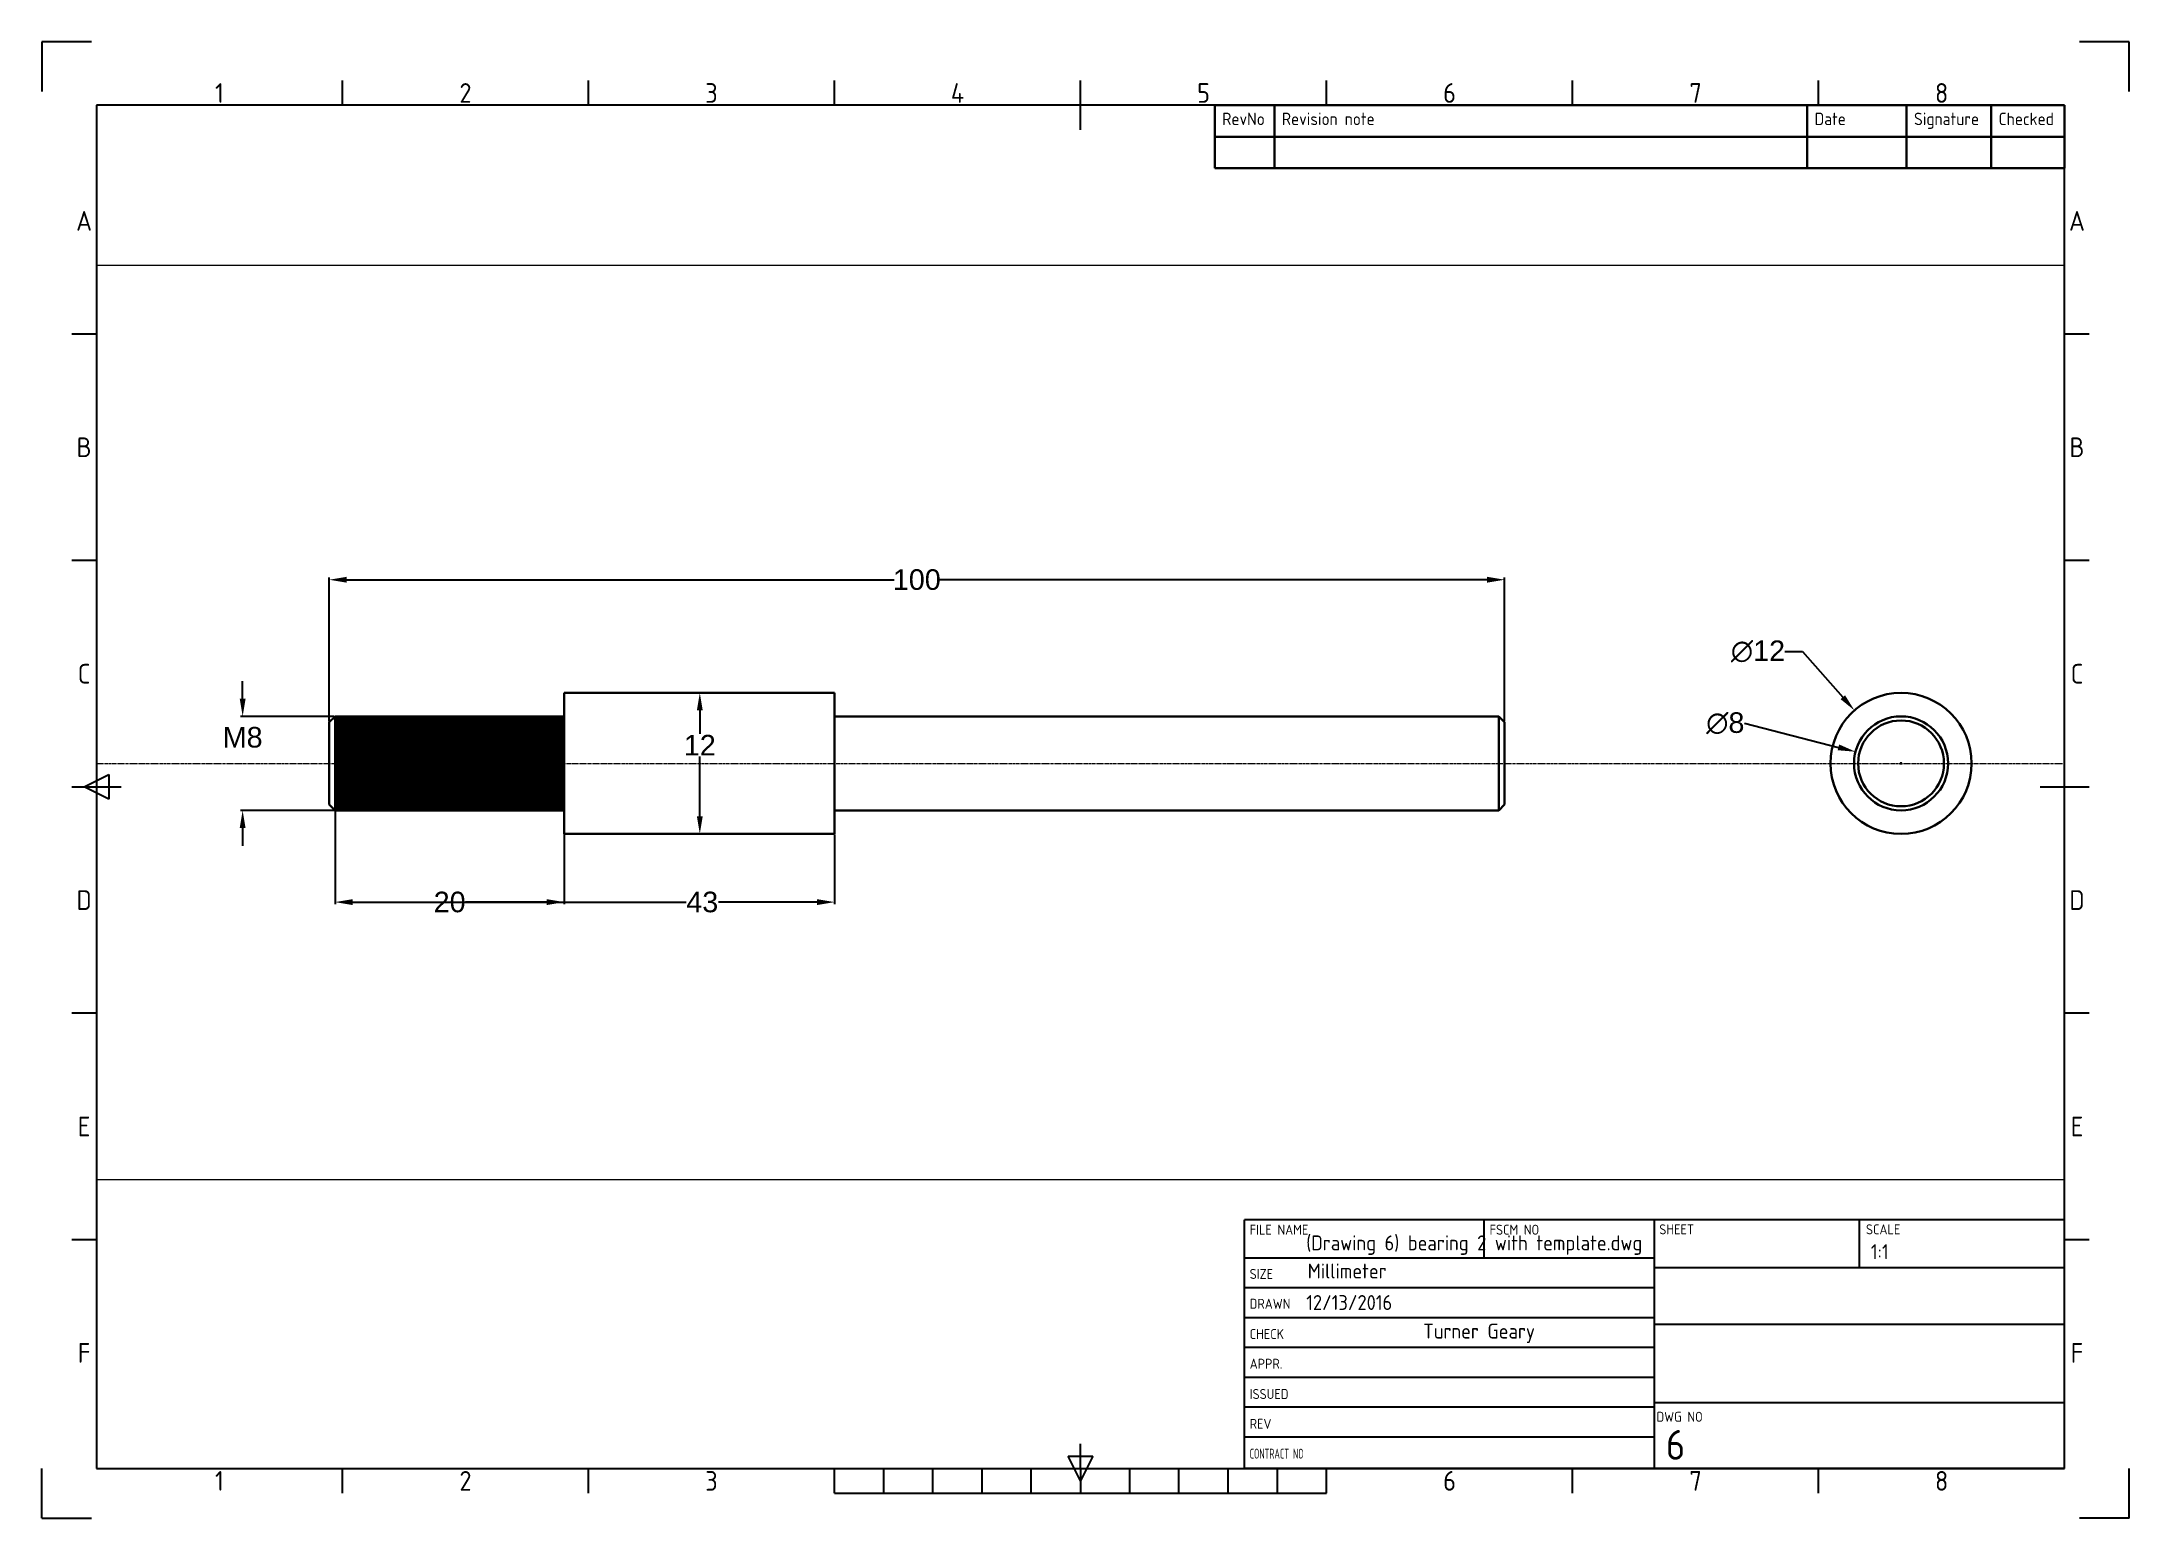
# Paper-space layout 'ISO A3 Title Block' of a CAD drawing. Header units: millimetres. Extents: x -31 to 389, y 6 to 303.
# The model-space entities are those that its viewports show. They can reach past a viewport. Long polylines and large blocks are cut down to what shows.
import ezdxf
from ezdxf.enums import TextEntityAlignment as Align

# ---------------------------------------------------------------- set-up
doc = ezdxf.new("R2010")
doc.units = ezdxf.units.MM
doc.header["$MEASUREMENT"] = 0
doc.linetypes.add('CENTER', pattern=[2, 1.25, -0.25, 0.25, -0.25])
doc.layers.get('0').update_dxf_attribs({"lineweight": 30})
doc.layers.add('center', color=10, linetype='CENTER', lineweight=9)
doc.layers.add('DIM', color=160, linetype='Continuous')
doc.layers.add('Title Block', color=7, linetype='Continuous')
doc.styles.add('ACISOTS', font='isocp.shx', dxfattribs={"height": 1})
doc.styles.add('ISO Proportional', font='isocp.shx')
doc.styles.get("Standard").update_dxf_attribs({"font": 'arial.ttf'})
doc.dimstyles.get("Standard").update_dxf_attribs({"dimtxt": 1.75, "dimasz": 1.5, "dimexe": 0.18, "dimexo": 0.0625, "dimgap": 0.09, "dimtad": 0, "dimtih": 1, "dimtoh": 1, "dimdec": 0, "dimzin": 0, "dimdsep": 46, "dimtxsty": 'Standard', "dimcen": 0.09, "dimadec": 0, "dimazin": 0, "dimtfac": 1, "dimtdec": 0, "dimtofl": 0, "dimtmove": 0, "dimatfit": 3, "dimfxl": 1, "dimtolj": 1, "dimtzin": 0, "dimarcsym": 0})

# ---------------------------------------------------------------- blocks, each defined once
blk = doc.blocks.new('*T10')
at = {"layer": 'Title Block', "color": 0, "lineweight": -2}
for p, q in [((0, 0), (12, 0)), ((0, 0), (0, -6.33)), ((12, 0), (119.19, 0)), ((12, 0), (12, -6.33)), ((119.19, 0), (139.19, 0)), ((119.19, 0), (119.19, -6.33)), ((139.19, 0), (156.21, 0)), ((139.19, 0), (139.19, -6.33)), ((156.21, 0), (171, 0)), ((156.21, 0), (156.21, -6.33)), ((171, 0), (171, -6.33)), ((0, -6.33), (12, -6.33)), ((0, -6.33), (0, -12.67)), ((12, -6.33), (119.19, -6.33)), ((12, -6.33), (12, -12.67)), ((119.19, -6.33), (139.19, -6.33)), ((119.19, -6.33), (119.19, -12.67)), ((139.19, -6.33), (156.21, -6.33)), ((139.19, -6.33), (139.19, -12.67)), ((156.21, -6.33), (171, -6.33)), ((156.21, -6.33), (156.21, -12.67)), ((171, -6.33), (171, -12.67)), ((0, -12.67), (12, -12.67)), ((12, -12.67), (119.19, -12.67)), ((119.19, -12.67), (139.19, -12.67)), ((139.19, -12.67), (156.21, -12.67)), ((156.21, -12.67), (171, -12.67))]:
    blk.add_line(p, q, dxfattribs=at)
at = {"layer": 'Title Block', "color": 0, "char_height": 2.5, "attachment_point": 1, "style": 'ISO Proportional'}
for s, insert, width in [('RevNo', (1.5, -1.5), 9), ('Revision note', (13.5, -1.5), 104.1871), ('Date', (120.69, -1.5), 17), ('Signature', (140.69, -1.5), 14.0204), ('Checked', (157.71, -1.5), 11.7925)]:
    blk.add_mtext(s, dxfattribs=dict(at, insert=insert, width=width))
blk = doc.blocks.new('Title Block')
at = {"layer": 'Title Block'}
for p, q in [((0, 297), (0, 287)), ((10, 297), (0, 297)), ((420, 297), (410, 297)), ((420, 287), (420, 297)), ((60.5, 284.23), (60.5, 289.18)), ((110, 284.23), (110, 289.18)), ((159.5, 284.23), (159.5, 289.18)), ((209, 279.28), (209, 289.18)), ((258.5, 284.23), (258.5, 289.18)), ((308, 284.23), (308, 289.18)), ((357.5, 284.23), (357.5, 289.18)), ((407, 284.23), (11, 284.23)), ((11, 284.23), (11, 10)), ((407, 10), (407, 284.23)), ((11, 238.19), (6.05, 238.19)), ((411.95, 238.19), (407, 238.19)), ((11, 192.66), (6.05, 192.66)), ((411.95, 192.66), (407, 192.66)), ((6.05, 147.12), (15.95, 147.12)), ((8.52, 147.12), (13.47, 149.59)), ((13.47, 144.64), (8.52, 147.12)), ((13.47, 149.59), (13.47, 144.64)), ((402.05, 147.12), (411.95, 147.12)), ((11, 101.58), (6.05, 101.58)), ((411.95, 101.58), (407, 101.58)), ((407, 60), (242, 60)), ((242, 10), (242, 60)), ((290.14, 60), (290.14, 52.38)), ((324.5, 10), (324.5, 60)), ((365.75, 50.35), (365.75, 60)), ((407, 10), (407, 60)), ((11, 56.03), (6.05, 56.03)), ((411.95, 56.03), (407, 56.03)), ((242, 52.38), (324.5, 52.38)), ((242, 46.38), (324.5, 46.38)), ((407, 50.35), (324.5, 50.35)), ((242, 40.38), (324.5, 40.38)), ((324.5, 39.01), (407, 39.01)), ((242, 34.38), (324.5, 34.38)), ((242, 28.38), (324.5, 28.38)), ((242, 22.38), (324.5, 22.38)), ((324.5, 23.29), (407, 23.29)), ((209, 10), (209, 14.95)), ((242, 16.38), (324.5, 16.38)), ((0, 0), (0, 10)), ((11, 10), (407, 10)), ((60.5, 5.05), (60.5, 10)), ((110, 5.05), (110, 10)), ((159.5, 5.05), (159.5, 10)), ((169.4, 5.05), (169.4, 10)), ((179.3, 5.05), (179.3, 10)), ((189.2, 5.05), (189.2, 10)), ((199.1, 5.05), (199.1, 10)), ((206.53, 12.47), (211.47, 12.47)), ((209, 7.52), (206.53, 12.47)), ((211.47, 12.47), (209, 7.52)), ((209, 10), (209, 5.05)), ((218.9, 5.05), (218.9, 10)), ((228.8, 5.05), (228.8, 10)), ((238.7, 5.05), (238.7, 10)), ((407, 10), (242, 10)), ((248.6, 5.05), (248.6, 10)), ((258.5, 5.05), (258.5, 10)), ((308, 5.05), (308, 10)), ((357.5, 5.05), (357.5, 10)), ((420, 0), (420, 10)), ((159.5, 5.05), (258.5, 5.05)), ((0, 0), (10, 0)), ((420, 0), (410, 0))]:
    blk.add_line(p, q, dxfattribs=at)
blk.add_blockref('*T10', (236, 284.23))
at = {"layer": 'Title Block', "style": 'ISO Proportional'}
for s, p in [('1', (35.75, 286.7)), ('2', (85.25, 286.7)), ('3', (134.75, 286.7)), ('4', (184.25, 286.7)), ('5', (233.75, 286.7)), ('6', (283.25, 286.7)), ('7', (332.75, 286.7)), ('8', (382.25, 286.7)), ('A', (8.52, 260.96)), ('A', (409.48, 260.96)), ('B', (8.52, 215.43)), ('B', (409.48, 215.43)), ('C', (8.52, 169.88)), ('C', (409.48, 169.88)), ('D', (8.52, 124.34)), ('D', (409.48, 124.34)), ('E', (8.52, 78.8)), ('E', (409.48, 78.8)), ('F', (8.52, 33.27)), ('F', (409.48, 33.27)), ('1', (35.75, 7.52)), ('2', (85.25, 7.52)), ('3', (134.75, 7.52)), ('6', (283.25, 7.52)), ('7', (332.75, 7.52)), ('8', (382.25, 7.52))]:
    blk.add_text(s, height=3.96, dxfattribs=at).set_placement(p, align=Align.MIDDLE)
at = {"layer": 'Title Block', "lineweight": 25, "style": 'ACISOTS'}
for s, p in [('FILE NAME', (243.03, 57.04)), ('FSCM NO', (291.3, 57.04)), ('SHEET', (325.45, 57.11)), ('SCALE', (367.03, 57.11)), ('SIZE', (243.03, 48.14)), ('DRAWN', (243.03, 42.14)), ('CHECK', (243.03, 36.05)), ('APPR.', (243.03, 30.08)), ('ISSUED', (243.03, 23.99)), ('REV', (243.03, 17.99))]:
    blk.add_text(s, height=2, dxfattribs=at).set_placement(p)
at = {"layer": 'Title Block', "lineweight": 25, "style": 'ACISOTS', "width": 0.683519}
blk.add_text('CONTRACT NO', height=2, dxfattribs=at).set_placement((243.03, 11.99))
at = {"layer": 'Title Block', "insert": (324.88, 21.41), "char_height": 2, "width": 8.8, "attachment_point": 1, "style": 'ACISOTS'}
blk.add_mtext('DWG NO', dxfattribs=at)
at = {"layer": 'Title Block', "lineweight": 35, "style": 'ACISOTS'}
for tag, p, height in [('FILE_NAME', (254.41, 53.9), 3), ('FSCM_NO', (293.68, 53.04), 3), ('SHEET', (326.77, 52.11), 3), ('SCALE', (368.02, 52.11), 3), ('SIZE', (254.7, 48.23), 3), ('DESIGN_ACTIVITY', (328.79, 43.14), 3.5), ('CHECK_DATE', (254.41, 41.9), 3), ('CHECK_DATE', (254.7, 36.14), 3), ('CHECKED_BY', (277.96, 36.14), 3), ('SHEETNAME', (326.77, 30.48), 6), ('APPROVAL_DATE', (254.7, 30.17), 3), ('APPROVED_BY', (277.96, 30.17), 3), ('ISSUE_DATE', (254.7, 24.08), 3), ('ISSUED_BY', (277.96, 24.08), 3), ('DRAWING_SUBTITLE', (328.79, 25.44), 3), ('REVISION', (254.7, 18.08), 3), ('SHEETNUMBER-NAME', (326.77, 11.76), 6), ('CONTRACT_NO', (254.7, 12.08), 3.5)]:
    blk.add_attdef(tag, p, '', height=height, dxfattribs=at)
blk = doc.blocks.new('*D1')
at = {"layer": 'Defpoints', "color": 0, "transparency": 16777216}
for p in [(12.59, 17.94), (4.73, 9.94), (12.59, 9.94)]:
    blk.add_point(p, dxfattribs=at)
at = {"layer": 'DIM', "color": 0, "lineweight": -2, "transparency": 16777216}
for p, q in [((4.73, 19.44), (4.73, 20.94)), ((12.52, 17.94), (4.55, 17.94)), ((12.52, 9.94), (4.55, 9.94)), ((4.73, 8.44), (4.73, 6.94))]:
    blk.add_line(p, q, dxfattribs=at)
at = {"layer": 'DIM', "color": 0, "transparency": 16777216}
for points in [[(4.48, 19.44), (4.98, 19.44), (4.73, 17.94)], [(4.48, 8.44), (4.98, 8.44), (4.73, 9.94)]]:
    blk.add_solid(points, dxfattribs=at)
at = {"layer": 'DIM', "color": 0, "transparency": 16777216, "insert": (4.73, 16.15), "char_height": 1.75, "attachment_point": 5}
blk.add_mtext('\\A1;M8', dxfattribs=at)
blk = doc.blocks.new('*D2')
at = {"layer": 'Defpoints', "color": 0, "transparency": 16777216}
for p in [(112.08, 29.56), (12.09, 17.45), (112.08, 17.45)]:
    blk.add_point(p, dxfattribs=at)
at = {"layer": 'DIM', "color": 0, "lineweight": -2, "transparency": 16777216}
for p, q in [((12.09, 17.51), (12.09, 29.74)), ((13.59, 29.56), (60.15, 29.56)), ((110.58, 29.56), (64.02, 29.56)), ((112.08, 17.51), (112.08, 29.74))]:
    blk.add_line(p, q, dxfattribs=at)
at = {"layer": 'DIM', "color": 0, "transparency": 16777216}
for points in [[(13.59, 29.81), (13.59, 29.31), (12.09, 29.56)], [(110.58, 29.81), (110.58, 29.31), (112.08, 29.56)]]:
    blk.add_solid(points, dxfattribs=at)
at = {"layer": 'DIM', "color": 0, "transparency": 16777216, "insert": (62.08, 29.56), "char_height": 1.75, "attachment_point": 5}
blk.add_mtext('\\A1;100', dxfattribs=at)
blk = doc.blocks.new('*D3')
at = {"layer": 'Defpoints', "color": 0, "transparency": 16777216}
for p in [(12.59, 9.94), (32.09, 9.94), (32.09, 2.14)]:
    blk.add_point(p, dxfattribs=at)
at = {"layer": 'DIM', "color": 0, "lineweight": -2, "transparency": 16777216}
for p, q in [((12.59, 9.88), (12.59, 1.96)), ((32.09, 9.88), (32.09, 1.96)), ((14.09, 2.14), (20.98, 2.14)), ((30.59, 2.14), (23.69, 2.14))]:
    blk.add_line(p, q, dxfattribs=at)
at = {"layer": 'DIM', "color": 0, "transparency": 16777216}
for points in [[(14.09, 2.39), (14.09, 1.89), (12.59, 2.14)], [(30.59, 2.39), (30.59, 1.89), (32.09, 2.14)]]:
    blk.add_solid(points, dxfattribs=at)
at = {"layer": 'DIM', "color": 0, "transparency": 16777216, "insert": (22.34, 2.14), "char_height": 1.75, "attachment_point": 5}
blk.add_mtext('\\A1;20', dxfattribs=at)
blk = doc.blocks.new('*D4')
at = {"layer": 'Defpoints', "color": 0, "transparency": 16777216}
for p in [(12.59, 9.94), (55.09, 7.94), (55.09, 2.14)]:
    blk.add_point(p, dxfattribs=at)
at = {"layer": 'DIM', "color": 0, "lineweight": -2, "transparency": 16777216}
for p, q in [((12.59, 9.88), (12.59, 1.96)), ((55.09, 7.88), (55.09, 1.96)), ((14.09, 2.14), (42.45, 2.14)), ((53.59, 2.14), (45.21, 2.14))]:
    blk.add_line(p, q, dxfattribs=at)
at = {"layer": 'DIM', "color": 0, "transparency": 16777216}
for points in [[(14.09, 2.39), (14.09, 1.89), (12.59, 2.14)], [(53.59, 2.39), (53.59, 1.89), (55.09, 2.14)]]:
    blk.add_solid(points, dxfattribs=at)
at = {"layer": 'DIM', "color": 0, "transparency": 16777216, "insert": (43.83, 2.14), "char_height": 1.75, "attachment_point": 5}
blk.add_mtext('\\A1;43', dxfattribs=at)
blk = doc.blocks.new('*D5')
at = {"layer": 'Defpoints', "color": 0, "transparency": 16777216}
for p in [(43.59, 19.94), (43.59, 7.94), (43.62, 7.94)]:
    blk.add_point(p, dxfattribs=at)
at = {"layer": 'DIM', "color": 0, "lineweight": -2, "transparency": 16777216}
for p, q in [((43.65, 19.94), (43.8, 19.94)), ((43.62, 18.44), (43.62, 16.46)), ((43.62, 9.44), (43.62, 14.52)), ((43.65, 7.94), (43.8, 7.94))]:
    blk.add_line(p, q, dxfattribs=at)
at = {"layer": 'DIM', "color": 0, "transparency": 16777216}
for points in [[(43.37, 18.44), (43.87, 18.44), (43.62, 19.94)], [(43.37, 9.44), (43.87, 9.44), (43.62, 7.94)]]:
    blk.add_solid(points, dxfattribs=at)
at = {"layer": 'DIM', "color": 0, "transparency": 16777216, "insert": (43.62, 15.49), "char_height": 1.75, "attachment_point": 5}
blk.add_mtext('\\A1;12', dxfattribs=at)
blk = doc.blocks.new('*D6')
at = {"layer": 'Defpoints', "color": 0, "transparency": 16777216}
for p in [(141.85, 18.44), (149.78, 9.44)]:
    blk.add_point(p, dxfattribs=at)
at = {"layer": 'DIM', "color": 0, "lineweight": -2, "transparency": 16777216}
for p, q in [((135.93, 23.46), (137.43, 23.46)), ((137.43, 23.46), (140.86, 19.57)), ((145.72, 13.94), (145.9, 13.94)), ((145.81, 13.85), (145.81, 14.03))]:
    blk.add_line(p, q, dxfattribs=at)
at = {"layer": 'DIM', "color": 0, "transparency": 16777216}
blk.add_solid([(141.05, 19.73), (140.67, 19.4), (141.85, 18.44)], dxfattribs=at)
at = {"layer": 'DIM', "color": 0, "transparency": 16777216, "insert": (133.64, 23.46), "char_height": 1.75, "attachment_point": 5}
blk.add_mtext('\\A1;∅12', dxfattribs=at)
blk = doc.blocks.new('*D7')
at = {"layer": 'Defpoints', "color": 0, "transparency": 16777216}
for p in [(141.94, 14.93), (149.69, 12.95)]:
    blk.add_point(p, dxfattribs=at)
at = {"layer": 'DIM', "color": 0, "lineweight": -2, "transparency": 16777216}
for p, q in [((132.48, 17.35), (140.49, 15.3)), ((145.72, 13.94), (145.9, 13.94)), ((145.81, 13.85), (145.81, 14.03))]:
    blk.add_line(p, q, dxfattribs=at)
at = {"layer": 'DIM', "color": 0, "transparency": 16777216}
blk.add_solid([(140.55, 15.55), (140.42, 15.06), (141.94, 14.93)], dxfattribs=at)
at = {"layer": 'DIM', "color": 0, "transparency": 16777216, "insert": (130.86, 17.35), "char_height": 1.75, "attachment_point": 5}
blk.add_mtext('\\A1;∅8', dxfattribs=at)

msp = doc.modelspace()

# ---------------------------------------------------------------- hatches: boundary and pattern name
at = {"layer": 'DIM', "true_color": 0x636466}
h = msp.add_hatch(dxfattribs=at)
h.set_pattern_fill('ANSI31', color=251)
h.paths.add_polyline_path([(32.09, 17.94), (12.59, 17.94), (12.59, 13.94), (32.09, 13.94)])
h.paths.add_polyline_path([(32.09, 13.94), (12.59, 13.94), (12.59, 9.94), (32.09, 9.94)])

# ---------------------------------------------------------------- linework, layer by layer
for p, q in [((32.09, 17.94), (32.09, 19.94)), ((32.09, 19.94), (32.09, 7.94)), ((32.09, 19.94), (55.09, 19.94)), ((55.09, 19.94), (55.09, 7.94)), ((12.59, 17.94), (12.09, 17.45)), ((32.09, 17.94), (12.59, 17.94)), ((12.59, 17.94), (12.59, 9.94)), ((12.59, 17.94), (12.59, 13.94)), ((32.09, 9.94), (32.09, 17.94)), ((55.09, 17.94), (111.59, 17.94)), ((111.59, 17.94), (111.59, 9.94)), ((111.59, 17.94), (112.08, 17.45)), ((12.09, 17.45), (12.09, 10.43)), ((112.08, 10.43), (112.08, 17.45)), ((12.59, 9.94), (12.09, 10.43)), ((12.59, 9.94), (32.09, 9.94)), ((111.59, 9.94), (55.09, 9.94)), ((111.59, 9.94), (112.08, 10.43)), ((55.09, 7.94), (32.09, 7.94))]:
    msp.add_line(p, q)
for radius in [6, 4, 3.65]:
    msp.add_circle((145.81, 13.94), radius)
at = {"layer": 'center'}
msp.add_xline((15.61, 13.94), (1, 0), dxfattribs=at)

# ---------------------------------------------------------------- dimensions: what is measured, and where the dimension line sits
at = {"layer": 'DIM'}
dim = msp.add_aligned_dim(p1=(12.09, 17.45), p2=(112.08, 17.45), distance=12.11, dimstyle='Standard', dxfattribs=at)
dim.commit()
dim.dimension.update_dxf_attribs({"geometry": '*D2', "text_midpoint": (62.08, 29.56)})
for p1, p2, picture, middle in [((149.78, 9.44), (141.85, 18.44), '*D6', (133.64, 23.46)), ((149.69, 12.95), (141.94, 14.93), '*D7', (132.48, 17.35))]:
    dim = msp.add_diameter_dim_2p(p1=p1, p2=p2, dimstyle='Standard', dxfattribs=at)
    dim.commit()
    dim.dimension.update_dxf_attribs({"geometry": picture, "text_midpoint": middle, "dimtype": 163})
dim = msp.add_linear_dim(base=(4.73, 9.94), p1=(12.59, 17.94), p2=(12.59, 9.94), angle=90, text='M<>', dimstyle='Standard', dxfattribs=at)
dim.commit()
dim.dimension.update_dxf_attribs({"geometry": '*D1', "text_midpoint": (4.73, 16.15), "dimtype": 160})
dim = msp.add_linear_dim(base=(43.62, 7.94), p1=(43.59, 19.94), p2=(43.59, 7.94), angle=90, dimstyle='Standard', dxfattribs=at)
dim.commit()
dim.dimension.update_dxf_attribs({"geometry": '*D5', "text_midpoint": (43.62, 15.49), "dimtype": 160})
dim = msp.add_linear_dim(base=(32.08528908, 2.13731646), p1=(12.58528908, 9.94021862), p2=(32.08528908, 9.94021862), dimstyle='Standard', dxfattribs=at)
dim.commit()
dim.dimension.update_dxf_attribs({"geometry": '*D3', "text_midpoint": (22.33528908, 2.13731646)})
dim = msp.add_linear_dim(base=(55.08528908, 2.13733169), p1=(12.58528908, 9.94021862), p2=(55.08528908, 7.94021862), dimstyle='Standard', dxfattribs=at)
dim.commit()
dim.dimension.update_dxf_attribs({"geometry": '*D4', "text_midpoint": (43.83356462, 2.13733169), "dimtype": 160})

psp = doc.layouts.new('ISO A3 Title Block')

# ---------------------------------------------------------------- block references
ref = psp.add_blockref('Title Block', (-31.09, 5.9))
ref.add_attrib('SHEETNUMBER-NAME', '6', (295.68, 17.66), dxfattribs={"layer": 'Title Block', "lineweight": 35, "height": 6, "style": 'ACISOTS'})
ref.add_attrib('SCALE', '1:1', (336.93, 58.01), dxfattribs={"layer": 'Title Block', "lineweight": 35, "height": 3, "style": 'ACISOTS'})
ref.add_attrib('FILE_NAME', '(Drawing 6) bearing 2 with template.dwg', (223.32, 59.79), dxfattribs={"layer": 'Title Block', "lineweight": 35, "height": 3, "style": 'ACISOTS'})
ref.add_attrib('CHECK_DATE', '12/13/2016', (223.32, 47.79), dxfattribs={"layer": 'Title Block', "lineweight": 35, "height": 3, "style": 'ACISOTS'})
ref.add_attrib('CHECKED_BY', 'Turner Geary', (246.86, 42.04), dxfattribs={"layer": 'Title Block', "lineweight": 35, "height": 3, "style": 'ACISOTS'})
ref.add_attrib('SIZE', 'Millimeter', (223.61, 54.13), dxfattribs={"layer": 'Title Block', "lineweight": 35, "height": 3, "style": 'ACISOTS'})

# ---------------------------------------------------------------- viewports
at = {"layer": 'DIM'}
psp.add_viewport(center=(177.91, 165.95), size=(396, 183.8557), view_center_point=(76.01, 17.41), view_height=77.7383, dxfattribs=at)

doc.saveas('drawing.dxf')
